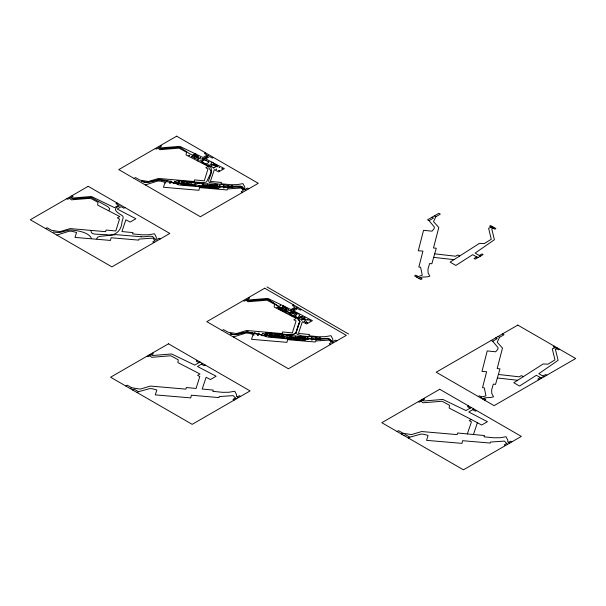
<?xml version="1.0" encoding="UTF-8"?>
<svg xmlns="http://www.w3.org/2000/svg" width="606" height="606" viewBox="0 0 606 606"><rect width="100%" height="100%" fill="white"/><g stroke="black" fill="none" stroke-linecap="round" stroke-linejoin="round"><path stroke-width="0.91" d="M208.494 155.378L207.396 156.651A23.286 13.446 0 0 1 204.934 158.605A21.149 12.211 0 0 1 203.555 159.431L201.397 160.885A2.401 1.386 0 0 0 201.253 161.31A2.06 1.189 0 0 0 201.298 161.59L202.192 162.688A19.566 11.294 0 0 0 206.199 164.612A14.779 8.529 0 0 1 209.062 165.915L209.176 166.014A15.256 8.81 0 0 1 210.964 167.43C212.645 171.93 208.35 177.232 206.767 181.603A3.507 2.023 0 0 1 205.54 182.277L202.298 182.58L179.103 180.952A6.893 3.977 0 0 0 178.043 180.876L176.634 181.058A2.136 1.235 0 0 0 176.172 181.247A2.53 1.462 0 0 0 175.604 181.694L175.437 182.141A1.03 0.591 0 0 0 175.642 182.459L183.345 183.376A43.587 25.164 0 0 0 184.822 183.429L186.171 183.466A11.067 6.386 0 0 1 187.102 183.527L187.466 183.557A18.862 10.893 0 0 1 189.784 183.891L193.556 184.603A3.719 2.144 0 0 0 194.677 184.588L195.889 184.368A6.015 3.477 0 0 0 197.632 183.694M288.047 337.959L289.918 337.231L312.961 339.33A25.77 14.877 0 0 0 317.324 339.307L318.195 339.231M91.438 238.408C88.787 232.174 77.454 230.591 71.046 229.962A10.916 6.302 0 0 0 68.031 230.303L60.532 232.333A10.181 5.878 0 0 1 57.767 232.515L53.169 231.946M284.593 337.61L284.358 336.966L281.161 336.391A49.503 28.58 0 0 0 279.313 336.186L265.299 334.845A1.962 1.136 0 0 1 264.617 334.103C265.64 331.55 269.428 333.406 271.496 333.436A15.453 8.923 0 0 0 273.45 333.633L275.935 333.739A35.905 20.733 0 0 1 277.821 333.853L280.404 334.058A59.933 34.603 0 0 0 282.343 334.194L284.267 334.3A47.162 27.232 0 0 1 286.183 334.444L293.115 334.323A5.53 3.189 0 0 0 294.607 333.679L295.925 332.452L296.955 329.99A29.361 16.953 0 0 0 297.213 329.119L298.303 325.581A35.845 20.695 0 0 1 298.72 324.392L299.743 321.475A7.393 4.272 0 0 0 299.515 320.4C297.591 316.968 293.168 316.688 290.1 314.772C286.964 312.037 293.289 312.037 293.781 309.681A4.469 2.583 0 0 1 295.008 308.628L296.97 307.795M91.014 230.818C90.65 235.28 97.786 233.78 100.573 234.507A65.796 37.989 0 0 0 106.414 234.643C115.443 236.673 121.685 230.28 121.988 221.69A68.789 39.716 0 0 1 122.359 220.622L123.162 218.039L122.988 216.592A5.946 3.431 0 0 0 122.442 215.781C118.14 212.956 110.55 209.055 120.011 205.737M96.687 238.862L97.672 237.219L99.535 236.431L115.988 234.643L141.13 236.764M296.539 331.156L296.788 333.808A5.242 3.022 0 0 0 297.591 334.55L302.061 335.959L315.264 337.224A9.628 5.56 0 0 1 316.544 337.519L320.672 338.534L328.126 338.383L332.914 342.254L329.088 338.913L325.725 338.799A15.9 9.181 0 0 1 324.574 338.883L318.771 339.193M296.599 331.005L298.281 325.498A47.821 27.611 0 0 0 298.599 324.725L298.879 323.877A24.755 14.294 0 0 1 299.25 322.99C302.235 320.195 295.19 319.415 298.122 317.15C301.144 317.112 304.773 319.339 306.477 321.68L305.379 322.801M473.445 434.502L477.384 422.73M467.332 433.919L471.438 421.837L469.279 420.609L471.248 419.466L481.672 425.011L487.413 421.7L468.764 411.989L473.809 408.952L472.665 409.611L475.362 411.171L476.505 410.512M165.499 182.823L165.983 182.792L165.529 182.914M167.029 180.883L166.544 180.8L167.014 180.785M170.604 181.156L171.089 181.126M170.142 183.247L169.657 183.163L170.127 183.148M171.074 181.247L170.627 181.247M173.801 183.535L174.278 183.504M174.672 181.497L175.157 181.467M174.286 183.595L173.839 183.633M175.164 181.565L174.71 181.603M188.913 155.265L189.398 155.234M177.952 183.883L178.429 183.86M178.747 181.838L179.224 181.808M189.405 155.325L188.936 155.356M178.444 183.936L177.959 183.966M179.232 181.906L178.77 181.929M191.625 156.659L192.11 156.628M192.117 156.719L191.655 156.749M182.815 182.179L183.292 182.148M182.095 184.239L182.58 184.209M183.285 182.27L182.853 182.285M182.588 184.307L182.126 184.33M194.693 154.697L195.177 154.666M195.185 154.765L194.723 154.788M194.344 158.045L194.821 158.022M194.829 158.113L194.382 158.151M187.368 182.58L186.89 182.504L187.36 182.489M197.912 156.166L197.427 156.09L197.897 156.075M186.739 184.656L186.254 184.58L186.724 184.565M197.056 159.439L197.541 159.408L197.079 159.529M200.147 157.507L200.624 157.477M200.631 157.575L200.169 157.598M190.951 182.861L191.428 182.83M190.398 184.951L190.875 184.921M191.443 182.921L190.973 182.951M200.26 160.901L199.775 160.817L200.253 160.802M190.867 185.042L190.42 185.042M202.866 158.916L203.351 158.886M203.358 158.977L202.904 159.022M202.487 162.226L202.965 162.196M202.972 162.294L202.525 162.332M195.018 183.201L195.503 183.171M194.549 185.3L195.026 185.269M195.511 183.262L195.056 183.3M195.034 185.368L194.579 185.406M205.593 160.317L206.078 160.295M206.085 160.37L205.608 160.401M205.199 163.62L205.676 163.59M205.669 163.711L205.222 163.711M199.086 183.542L199.571 183.512M198.692 185.656L199.177 185.625M199.579 183.603L199.124 183.641M208.32 161.726L208.797 161.696M199.185 185.724L198.745 185.769M208.79 161.817L208.358 161.832M207.911 165.014L208.396 164.983M208.403 165.074L207.941 165.105M211.047 163.128L211.524 163.105L211.07 163.226M203.154 183.876L203.639 183.845L203.207 183.997M210.63 166.408L211.108 166.377M202.843 186.012L203.321 185.981M203.336 186.072L202.858 186.087M211.115 166.468L210.653 166.499M213.766 164.537L214.251 164.506M214.259 164.605L213.804 164.643M213.342 167.801L213.82 167.771M213.812 167.892L213.365 167.892M207.714 184.285L207.229 184.201L207.706 184.194M206.994 186.36L207.472 186.337M207.464 186.459L207.032 186.466M216.493 165.938L216.971 165.915M216.986 166.006L216.516 166.036M216.054 169.188L216.539 169.165L216.084 169.286M211.297 184.557L211.774 184.527M211.782 184.625L211.335 184.663M211.146 186.716L211.623 186.686L211.168 186.807M219.22 167.347L219.698 167.317M219.69 167.438L219.243 167.438M218.774 170.581L219.251 170.559M219.258 170.65L218.789 170.665M215.365 184.898L215.842 184.868M221.94 168.756L222.425 168.726M215.857 184.966L215.418 185.019M222.41 168.847L221.97 168.847M215.289 187.072L215.774 187.042M215.781 187.133L215.327 187.178M219.433 185.239L219.917 185.209M219.925 185.307L219.47 185.345M219.44 187.428L219.917 187.398M219.933 187.489L219.463 187.519M223.5 185.58L223.985 185.55L223.553 185.694M223.591 187.777L224.069 187.746M224.076 187.845L223.606 187.86M227.591 185.769L228.068 185.739L227.629 185.875M227.758 187.799L228.235 187.769M228.25 187.845L227.765 187.875M232.189 185.8L231.704 185.724L232.181 185.709M231.931 187.572L232.409 187.542M232.424 187.625L231.984 187.686M416.655 277.094L422.253 275.253L420.609 267.201L418.837 267.072L422.935 251.119L418.299 250.763L423.533 230.303L432.025 231.174L434.131 228.659L434.388 227.068L429.033 220.652L427.571 219.804L438.835 213.297L440.297 214.145L435.858 216.713L433.51 221.614L438.797 227.485L433.487 247.975L436.282 248.233L431.843 263.784L429.639 263.496L427.957 269.208L428.094 272.897L429.836 276.177C426.253 277.722 422.003 276.094 418.769 278.321M502.518 333.914L503.987 334.762L499.549 337.33L497.2 342.223L502.488 348.094L497.17 368.584L499.973 368.849L495.526 384.393L493.322 384.113L491.648 389.825L491.777 393.514L493.526 396.794C489.936 398.339 485.694 396.71 482.452 398.93M289.91 335.762L289.926 336.33L290.865 336.747L296.804 337.678A62.274 35.951 0 0 0 299.091 337.898C309.628 337.966 307.992 341.602 298.773 339.936A19.203 11.09 0 0 0 297.016 339.731L293.933 339.519A40.996 23.672 0 0 1 292.092 339.368L289.1 339.049A72.705 41.973 0 0 0 286.699 338.807L267.981 337.057A15.923 9.196 0 0 1 266.292 336.656L261.027 334.876A17.445 10.075 0 0 0 259.353 334.429L247.278 331.959L235.363 334.656M254.596 332.853L255.081 332.853M253.566 334.86L254.043 334.86M255.073 332.952L254.618 332.967M254.043 334.944L253.566 334.944M258.671 333.194L259.148 333.194M257.709 335.216L258.194 335.216M259.141 333.292L258.701 333.315M258.186 335.315L257.732 335.323M276.972 307.303L277.457 307.303M277.45 307.393L276.987 307.393M262.739 333.535L263.216 333.535M261.86 335.572L262.345 335.572M263.209 333.633L262.746 333.633M262.337 335.663L261.89 335.694M279.692 308.696L280.169 308.696M280.161 308.787L279.699 308.787M282.76 306.734L283.237 306.734M266.807 333.876L267.284 333.876M283.229 306.833L282.767 306.833M266.011 335.921L266.488 335.921M267.276 333.974L266.822 333.982M266.458 336.042L266.019 336.019M282.888 310.166L282.404 310.166M285.956 308.234L285.502 308.249M270.874 334.217L271.359 334.217M270.162 336.277L270.64 336.277M271.352 334.315L270.905 334.338M270.632 336.375L270.17 336.375M288.206 309.545L288.691 309.545M288.683 309.643L288.214 309.643M287.835 312.87L288.312 312.87M274.942 334.557L275.427 334.557M288.305 312.969L287.85 312.984M275.419 334.648L274.965 334.663M274.306 336.633L274.791 336.633M274.783 336.724L274.313 336.724M290.933 310.954L291.41 310.954M291.403 311.045L290.948 311.06M290.547 314.264L291.031 314.264M291.031 314.347L290.547 314.347M279.01 334.898L279.495 334.898M279.487 334.989L279.04 335.02M278.457 336.989L278.942 336.989M293.66 312.355L294.137 312.355M278.934 337.08L278.487 337.11M294.107 312.476L293.668 312.454M293.259 315.658L293.743 315.658M293.713 315.779L293.266 315.756M283.085 335.239L283.563 335.239M283.555 335.33L283.093 335.33M282.608 337.337L283.085 337.337M296.834 313.885L296.387 313.863M283.078 337.436L282.654 337.474M295.978 317.052L296.455 317.052M296.448 317.143L295.986 317.143M287.153 335.58L287.63 335.58M287.623 335.671L287.168 335.686M286.759 337.693L287.236 337.693M298.69 318.445L299.175 318.445M287.236 337.777L286.759 337.777M299.175 318.529L298.69 318.529M301.833 316.574L302.311 316.574M302.303 316.673L301.841 316.673M291.221 335.913L291.698 335.913M301.402 319.839L301.886 319.839M291.691 336.012L291.266 336.05M290.903 338.05L291.388 338.05M291.38 338.14L290.925 338.156M304.553 317.983L305.038 317.983M305.038 318.059L304.553 318.059M295.289 336.254L295.773 336.254M295.766 336.353L295.304 336.368M295.054 338.398L295.539 338.398M295.508 338.519L295.061 338.496M307.28 319.385L307.765 319.385M307.734 319.506L307.295 319.491M306.833 322.619L307.318 322.619M307.318 322.703L306.833 322.703M299.356 336.595L299.841 336.595M299.834 336.694L299.402 336.731M310.007 320.794L310.484 320.794M310.454 320.915L310.022 320.9M303.424 336.936L303.909 336.936M303.901 337.034L303.432 337.034M303.356 339.11L303.833 339.11M303.826 339.209L303.371 339.216M307.5 337.277L307.977 337.277M307.977 337.36L307.5 337.36M307.5 339.466L307.984 339.466M307.977 339.557L307.522 339.572M311.651 339.815L312.135 339.815M312.105 339.936L311.658 339.913M315.817 339.837L316.294 339.837M316.264 339.958L315.824 339.928M319.763 337.777L320.241 337.777M320.233 337.868L319.779 337.883M319.991 339.61L320.476 339.61M320.476 339.693L319.991 339.693M282.404 310.083L282.888 310.083M285.479 308.143L285.964 308.143M296.379 313.764L296.864 313.764M301.856 319.96L301.409 319.93M283.085 305.742L287.191 308.409L287.062 309.53A1.03 0.591 0 0 1 286.555 309.696L280.154 307.325L278.578 307.901A2.659 1.538 0 0 0 278.669 308.462L281.199 310.196L285.418 311.022A6.295 3.636 0 0 1 286.623 311.31A6.643 3.833 0 0 1 287.721 311.734L288.857 312.529A2.394 1.386 0 0 1 289.085 312.954C289.736 315.256 293.493 317.226 295.72 316.279A2.053 1.189 0 0 0 295.94 315.9C295.842 313.794 290.638 313.741 291.774 311.651A1.288 0.742 0 0 1 292.425 311.476L298.811 314.006M195.905 153.947L194.89 154.174A5.545 3.197 0 0 0 194.064 154.25L192.799 154.894L195.556 156.219A20.203 11.665 0 0 1 197.965 157.537L200.73 158.977A2.174 1.257 0 0 0 201.707 158.954L203.639 158.348A6.022 3.477 0 0 0 204.192 158.105L208.229 155.522M108.982 210.335L109.777 208.82L107.936 206.707L91.695 197.67A2.75 1.591 0 0 0 91.067 197.518L73.485 198.783L69.978 197.526M309.522 319.65C306.386 322.347 293.592 311.022 299.478 321.339A4.303 2.485 0 0 1 299.69 322.21L298.728 324.672A28.277 16.324 0 0 0 298.303 325.748L297.894 327.104A44.185 25.505 0 0 1 297.546 328.119L295.933 332.611L293.865 334.3A4.772 2.757 0 0 1 292.289 334.739L287.418 334.626A44.018 25.414 0 0 0 285.57 334.474L283.161 334.33A41.647 24.043 0 0 1 281.389 334.186L278.987 333.959A52.472 30.292 0 0 0 277.116 333.808L274.041 333.588A29.755 17.18 0 0 1 272.367 333.429C262.345 331.982 262.769 335.429 272.314 335.459A64.001 36.951 0 0 1 274.071 335.565L291.206 337.103L292.607 337.534L293.16 338.36M479.285 255.482L481.982 253.929L483.126 254.588L475.225 259.148L474.089 258.482L476.778 256.929L477.922 257.588L472.672 254.679L455.848 265.443L450.106 262.125L479.46 243.354L484.27 243.574L491.284 239.272L488.603 228.235L491.345 227.152M538.916 379.757L537.772 379.098L540.469 377.546L541.612 378.205L536.355 375.296L519.539 386.06L513.797 382.742L543.15 363.971L547.96 364.191L554.967 359.888L552.293 348.844L555.035 347.768M45.579 228.576L47.048 227.727L51.487 230.288L59.971 231.643L70.144 228.598L105.633 231.659L106.088 230.045L115.814 230.977L119.518 219.114L117.367 217.887L119.73 216.524M134.032 178.429L135.502 177.581L139.941 180.141L148.425 181.497L158.598 178.444L194.087 181.512L194.541 179.899L204.267 180.823L207.972 168.968L205.82 167.741L208.184 166.37L186.087 154.969L186.466 152.197L179.012 148.144L159.893 149.69L158.022 148.106L156.272 149.114L155.257 148.531M56.843 235.075L69.425 231.144L72.175 231.287L76.538 232.507L75.03 237.408L110.466 240.43L111.087 237.749L138.713 240.12L138.933 239.097L152.886 238.143L154.848 240.665L152.742 241.885L153.977 242.597M145.296 184.928L157.878 180.989L160.628 181.141L164.991 182.361L163.484 187.262L198.919 190.284L199.541 187.602L227.167 189.966L227.386 188.951L241.34 187.996L243.301 190.519L241.196 191.738L242.43 192.443M117.087 203.002L115.943 203.661L118.64 205.222L114.481 207.623L91.354 196.488L72.311 198.048L71.288 197.261L73.091 196.223L72.069 195.64M205.54 152.856L204.396 153.515L207.093 155.068L202.934 157.477L179.808 146.341L160.764 147.902L159.742 147.114L161.544 146.076L160.522 145.493M124.987 207.563L123.844 208.222L121.17 206.676L117.246 209.04L135.895 218.751L130.154 222.061L125.866 219.789L121.927 231.553L133.017 232.613L132.525 233.886L142.418 234.848L148.803 234.772L154.492 233.772L156.333 237.302L156.143 238.772L156.962 239.446L159.067 238.234L160.295 238.946M213.441 157.416L212.297 158.075L209.623 156.53L205.699 158.893L224.349 168.604L218.607 171.915L214.319 169.635L210.38 181.406L221.47 182.467L220.97 183.739L230.871 184.701L237.257 184.625L242.945 183.618L244.786 187.156L244.597 188.625L245.415 189.299L247.521 188.087L248.748 188.799M125.843 386.045L127.313 385.196L131.752 387.764L140.236 389.12L150.409 386.067L185.898 389.135L186.353 387.514L196.079 388.446L199.791 376.584L197.632 375.356L199.995 373.993L177.899 362.585L178.278 359.812L170.824 355.767L151.705 357.313L149.841 355.722M222.084 330.482L223.553 329.634L227.992 332.194L236.484 333.55L246.65 330.505L282.138 333.565L282.593 331.952L292.319 332.876L296.031 321.021L293.872 319.794L296.243 318.43L274.139 307.022L274.526 304.25L267.064 300.197L247.945 301.743L246.081 300.159L244.332 301.174L243.317 300.584M130.282 388.613L131.752 387.764M132.669 389.984L134.138 389.135L138.577 391.703L149.697 388.613L152.447 388.757L156.81 389.976L155.295 394.877L190.731 397.9L191.352 395.226L218.978 397.589L219.198 396.566L233.151 395.62L236.348 398.854M429.033 220.652L433.479 218.084L432.01 217.236M137.107 392.552L138.577 391.703M233.348 336.981L245.938 333.05L248.687 333.194L253.05 334.414L251.535 339.315L286.971 342.337L287.6 339.655L315.226 342.026L315.438 341.004L329.391 340.049L331.353 342.572L329.255 343.791L330.482 344.503M197.359 360.472L196.215 361.131L198.904 362.691M293.599 304.909L292.456 305.568L295.152 307.121L290.986 309.53L267.86 298.394L248.816 299.955L247.801 299.167L249.596 298.129L248.581 297.546M200.048 362.032L194.746 365.092L171.619 353.957L152.576 355.517L151.553 354.737M205.252 365.032L204.108 365.691L201.412 364.138L202.555 363.479L197.511 366.509L216.16 376.22L210.418 379.538L206.131 377.258L202.192 389.029L213.282 390.082L212.789 391.355L222.69 392.324L229.068 392.249L234.757 391.241L236.598 394.771L236.408 396.241L238.461 397.627M301.493 309.469L300.349 310.128L297.675 308.583L293.751 310.946L312.408 320.657L306.659 323.968L302.379 321.688L298.432 333.459L309.522 334.52L309.03 335.792L318.93 336.754L325.308 336.678L330.997 335.679L332.838 339.209L332.656 340.678L333.467 341.352L335.572 340.14L336.807 340.852M492.693 226.75L491.671 227.341L489.595 226.144L490.618 225.553L495.882 228.598L494.867 229.182L492.792 227.985L493.807 227.401M235.113 398.142L233.007 399.354L234.242 400.066M237.226 396.922L239.332 395.703L240.559 396.415M491.254 340.42L492.723 341.269L497.162 338.701L495.693 337.853M397.097 431.525L398.566 430.677L403.005 433.237L411.489 434.593L421.662 431.54L457.151 434.608L457.606 432.995L484.535 435.555L484.042 436.828L493.935 437.797L500.321 437.721L506.01 436.714L507.851 440.251L507.661 441.721L509.714 443.107M401.536 434.085L403.005 433.237M554.301 346.17L553.286 346.761L555.361 347.958L556.376 347.367M403.922 435.464L405.391 434.616L409.83 437.176L420.95 434.085L423.7 434.237L428.063 435.456L426.548 440.35L461.984 443.372L462.605 440.698L490.231 443.062L490.451 442.047L504.404 441.092L507.601 444.327M557.497 348.011L556.475 348.601L558.55 349.798L559.573 349.215M478.24 396.498L479.467 395.786L481.573 397.006L485.944 395.87L484.3 387.81L482.527 387.688L486.626 371.736L481.99 371.38L487.224 350.919L495.708 351.791L497.821 349.276L498.079 347.685L492.723 341.269M408.361 438.024L409.83 437.176M480.338 397.71L481.573 397.006M468.605 405.952L467.461 406.611L470.158 408.164M471.301 407.505L465.999 410.565L442.872 399.43L423.829 400.99L422.806 400.21M484.558 400.149L485.792 399.437L483.686 398.225M542.976 376.099L545.673 374.538L546.817 375.205M506.366 443.615L504.26 444.834L505.495 445.539M508.479 442.395L510.585 441.183L511.812 441.895M296.804 307.871L290.812 310.348A6.772 3.909 0 0 1 289.903 310.56L289.259 310.666A27.065 15.627 0 0 1 287.289 310.923L282.911 310.84L278.737 308.689A2.098 1.212 0 0 1 278.578 307.901L278.677 307.121A2.894 1.667 0 0 0 278.571 306.606L268.632 299.75A5.469 3.159 0 0 0 267.102 299.387L262.557 299.515A37.799 21.824 0 0 1 260.921 299.667L259.27 299.796A40.148 23.18 0 0 0 258.035 299.909L253.944 300.334A22.619 13.059 0 0 0 252.725 300.5L251.111 300.735M493.064 228.144L491.708 228.735L494.413 239.726L475.127 253.081L480.429 256.141M556.755 348.761L555.399 349.351L558.103 360.343L538.81 373.697L544.12 376.758M218.251 188.39L179.777 185.042A7.075 4.083 0 0 1 178.588 184.777A8.173 4.719 0 0 1 178.156 184.641L177.944 184.565A6.143 3.545 0 0 1 177.422 184.353L176.71 183.997A8.393 4.848 0 0 0 175.785 183.603A9.757 5.636 0 0 0 175.354 183.451L175.179 183.398A5.022 2.901 0 0 0 174.687 183.262L168.726 182.088A43.079 24.869 0 0 1 165.696 181.353L164.226 180.936A27.74 16.014 0 0 0 163.688 180.785L163.461 180.724A48.988 28.277 0 0 0 162.287 180.429L159.484 179.914A3.606 2.083 0 0 0 158.84 179.914A3.257 1.879 0 0 0 158.264 179.967L156.757 180.255A21.528 12.431 0 0 0 155.727 180.497L149.341 182.239A28.391 16.392 0 0 1 148.667 182.398L145.432 182.52L142.198 181.414A13.582 7.84 0 0 1 141.463 180.997A10.355 5.977 0 0 0 142.864 181.618L144.69 182.103A6.068 3.507 0 0 0 146.114 182.247L160.401 179.49A5.151 2.977 0 0 1 161.044 179.573L162.09 179.793A16.029 9.257 0 0 0 162.991 179.959L166.499 180.406A9.045 5.219 0 0 1 168.195 180.724L168.407 180.785A7.014 4.045 0 0 1 169.294 181.073L170.127 181.406A21.112 12.188 0 0 0 175.702 183.065L176.732 183.217M246.862 299.303A4.727 2.727 0 0 0 247.725 300.265A2.878 1.667 0 0 0 249.164 300.765L264.693 299.47A6.363 3.674 0 0 1 268.776 299.818M250.732 300.781L249.377 300.788M320.332 338.792L328.217 338.565L330.096 339.868A6.514 3.765 0 0 0 330.55 340.33L330.823 340.557A12.953 7.477 0 0 0 331.452 340.996L332.914 342.254M319.854 338.807L316.976 338.875A28.497 16.453 0 0 1 314.817 338.845L313.62 338.792M313.143 338.769L312.658 338.746A22.801 13.165 0 0 1 310.757 338.595M307.916 338.337L308.871 338.413A28.543 16.476 0 0 1 309.817 338.496L310.522 338.572M275.685 335.989L277.048 336.095A18.544 10.703 0 0 1 278.048 336.201C279.131 336.262 282.487 337.171 281.873 335.156M307.674 338.322L301.061 337.625A16.082 9.287 0 0 0 300.114 337.542L298.061 337.201L297.637 336.391M275.003 335.936L273.647 335.83A28.141 16.248 0 0 0 272.299 335.754L270.587 335.701A37.239 21.498 0 0 1 268.208 335.572L265.845 335.376A44.193 25.513 0 0 1 263.163 335.073L261.837 334.891A37.89 21.877 0 0 1 257.277 334.058L247.407 331.899A4.28 2.469 0 0 0 246.415 331.936L240.787 333.361A47.336 27.331 0 0 0 239.559 333.709L234.78 334.686L230.075 333.777L233.772 334.61A5.022 2.901 0 0 0 235.12 334.671M176.899 183.232L183.936 183.785A29.368 16.953 0 0 0 184.61 183.83L185.194 183.868A49.775 28.74 0 0 0 186.61 183.936L187.807 183.989A3.212 1.856 0 0 1 188.163 184.027L189.034 184.186A14.233 8.219 0 0 1 191.852 185.05L192.897 185.489M215.319 185.845L220.554 186.337A23.005 13.287 0 0 1 221.622 186.428L223.069 186.58A31.307 18.074 0 0 0 223.841 186.64L226.136 186.769A45.336 26.172 0 0 0 227.189 186.807L228.871 186.845A30.042 17.347 0 0 0 234.727 186.671L235.272 186.595A15.052 8.689 0 0 1 238.991 186.451L239.188 186.489A18.688 10.787 0 0 1 239.734 186.519L240.491 186.603A2.75 1.583 0 0 1 241.544 186.913A2.28 1.318 0 0 1 241.938 187.163L242.703 188.118A7.158 4.136 0 0 0 245.756 189.928A5.962 3.439 0 0 1 243.559 189.208A4.969 2.871 0 0 1 242.998 188.837L241.158 187.443L237.499 187.148A63.494 36.655 0 0 0 230.431 187.246L228.515 187.292A26.52 15.309 0 0 1 225.296 187.322L207.146 185.784A10.582 6.113 0 0 0 200.101 186.05M433.669 257.383L454.053 259.656M497.359 377.992L517.744 380.273M434.676 253.853L455.614 256.217L457.742 254.975L459.712 256.111M498.367 374.463L519.297 376.834L521.425 375.591L523.395 376.727M214.577 185.762L210.426 185.216A1.56 0.901 0 0 1 210.146 185.11A3.106 1.788 0 0 1 209.206 184.095M161.113 148.705L176.634 147.417A6.363 3.674 0 0 1 180.724 147.766M180.633 147.872L180.868 147.962A7.363 4.25 0 0 1 182.103 148.644L189.004 153.326L198.571 158.689A2.795 1.613 0 0 1 198.753 159.173A3.015 1.742 0 0 1 198.723 159.567L198.306 160.264A6.052 3.492 0 0 1 197.541 160.885M119.73 216.516L97.634 205.116L98.013 202.343L90.559 198.291L71.44 199.836L69.576 198.253L67.827 199.268L66.804 198.677M471.248 419.466L449.152 408.065L449.531 405.285L442.077 401.24L422.958 402.785L421.094 401.202M434.388 215.865L435.858 216.713M417.882 276.389L415.777 275.169L414.549 275.881L420.867 279.533L422.102 278.821L419.996 277.609M498.079 336.481L499.549 337.33M266.973 286.926L348.594 334.042M423.594 398.581L424.609 399.172L422.533 400.369L421.518 399.786M420.397 400.43L421.412 401.013L419.344 402.21L418.322 401.627M152.341 353.109L153.356 353.692L151.28 354.896L150.265 354.305M149.144 354.949L150.167 355.54L148.091 356.737L147.069 356.146M156.128 240.317L152.757 236.62A2.613 1.507 0 0 0 151.894 236.34L149.227 236.257A20.119 11.612 0 0 0 147.629 236.401L146.576 236.522A23.24 13.415 0 0 1 141.13 236.779M211.888 162.15L218.092 166.521A1.288 0.742 0 0 1 217.902 166.764C215.145 167.339 209.82 161.454 208.85 166.726A14.309 8.257 0 0 0 209.244 168.597L210.456 170.172A6.704 3.871 0 0 1 211.176 171.112L211.289 173.058L208.714 180.346L208.797 181.777L209.691 182.557L231.5 186.186L240.438 186.087L242.536 186.845L244.271 189.102A6.795 3.924 0 0 0 245.733 189.943M246.9 299.387L247.415 300.046A3.022 1.742 0 0 0 249.074 300.735M158.802 147.243A4.727 2.727 0 0 0 159.666 148.212A2.878 1.667 0 0 0 161.105 148.712M201.987 183.588A2.924 1.689 0 0 0 202.465 184.391A2.159 1.25 0 0 0 202.889 184.641L218.213 186.724A1.833 1.06 0 0 1 218.334 188.458M268.928 300.015A7.363 4.25 0 0 1 270.162 300.697L277.063 305.379L286.623 310.749A2.795 1.613 0 0 1 286.805 311.226L286.691 311.855A4.765 2.75 0 0 1 285.896 312.764M181.058 183.906L180.914 184.489L217.153 187.496L217.296 186.898L214.766 186.693L215.145 185.178L217.675 185.383L217.819 184.815L181.58 181.815L181.436 182.398L184.057 182.611L183.679 184.126L181.058 183.906M269.117 335.959L268.973 336.542L305.204 339.549L305.356 338.951L302.818 338.746L303.197 337.231L305.727 337.444L305.871 336.868L269.64 333.868L269.488 334.451L272.109 334.663L271.738 336.178L269.117 335.959M280.04 305.318L280.517 305.416L280.078 305.28M285.131 311.469L285.6 311.56L285.153 311.439M299.114 315.158L299.591 315.249L299.122 315.143M304.129 321.218L304.598 321.309L304.151 321.188M299.212 338.739L299.682 338.837L299.22 338.731M311.575 337.603L312.045 337.701L311.613 337.565M316.135 337.89L315.65 337.89L316.135 337.807M194.412 155.212L192.678 156.28A0.939 0.538 0 0 0 192.716 157.045L194.874 158.219A0.939 0.538 0 0 0 196.2 158.189L197.935 157.121A0.939 0.538 0 0 0 197.897 156.356L195.738 155.189A0.939 0.538 0 0 0 194.412 155.212M203.934 160.105L202.199 161.173A0.939 0.538 0 0 0 202.237 161.938L205.487 163.696A0.939 0.538 0 0 0 206.813 163.673L208.547 162.605A0.939 0.538 0 0 0 208.502 161.84L205.26 160.082A0.939 0.538 0 0 0 203.934 160.105M212.698 164.529L210.964 165.597A0.939 0.538 0 0 0 211.002 166.362L213.221 167.559A0.939 0.538 0 0 0 214.547 167.536L216.281 166.468A0.939 0.538 0 0 0 216.244 165.703L214.024 164.499A0.939 0.538 0 0 0 212.698 164.529M282.464 307.265L280.729 308.333A0.939 0.538 0 0 0 280.775 309.098L282.926 310.272A0.939 0.538 0 0 0 284.252 310.242L285.994 309.174A0.939 0.538 0 0 0 285.949 308.409L283.79 307.242A0.939 0.538 0 0 0 282.464 307.265M291.994 312.158L290.251 313.226A0.939 0.538 0 0 0 290.297 313.991L293.539 315.749A0.939 0.538 0 0 0 294.864 315.726L296.599 314.658A0.939 0.538 0 0 0 296.561 313.893L293.319 312.135A0.939 0.538 0 0 0 291.994 312.158M300.758 316.582L299.016 317.65A0.939 0.538 0 0 0 299.061 318.415L301.28 319.612A0.939 0.538 0 0 0 302.606 319.589L304.341 318.521A0.939 0.538 0 0 0 304.295 317.756L302.083 316.552A0.939 0.538 0 0 0 300.758 316.582M88.203 186.322L30.3 219.751L111.921 266.875L169.816 233.446L88.203 186.322M176.657 136.176L118.753 169.604L200.374 216.728L258.27 183.3L176.657 136.176M168.468 343.799L110.565 377.227L192.185 424.344L250.089 390.915L168.468 343.799M264.708 288.229L206.805 321.657L288.426 368.781L346.329 335.353L264.708 288.229M517.797 325.096L436.184 372.213L494.079 405.649L575.7 358.525L517.797 325.096M439.721 389.272L381.818 422.7L463.438 469.824L521.342 436.396L439.721 389.272M292.092 313.166A1.598 0.924 0 0 0 294.539 312.408A1.598 0.924 0 0 0 292.183 311.56A1.598 0.924 0 0 0 292.092 313.166"/></g></svg>
